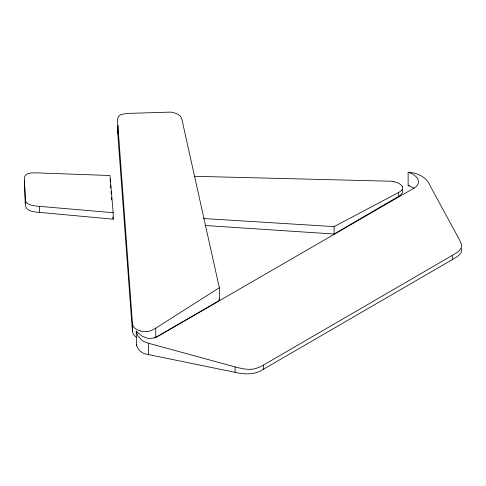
<?xml version="1.0" encoding="UTF-8"?>
<svg xmlns="http://www.w3.org/2000/svg" width="486" height="486" viewBox="0 0 486 486"><rect width="100%" height="100%" fill="white"/><g stroke="black" fill="none" stroke-linecap="round" stroke-linejoin="round"><path stroke-width="0.73" d="M24.488 180.561L25.29 203.689C24.798 211.222 34.002 212.06 39.524 212.382L113.165 219.186L113.165 212.698L110.03 175.525L35.976 172.84L31.402 172.925L28.194 173.526A6.567 3.438 0.2 0 0 26.633 174.243L24.835 176.339L24.3 179.844L25.369 199.606L26.019 201.909L27.173 203.33A9.015 4.72 0.2 0 0 28.625 204.272L31.681 205.335L36.687 206.119L113.165 212.698M117.715 126.074L117.466 129.531L132.405 331.027L133.273 334.38L136.183 337.278M140.77 331.051L146.511 331.58A9.732 5.625 -4.7 0 0 148.692 331.294A10.042 5.802 -4.7 0 0 150.271 330.899L154.985 328.633L219.338 287.73L181.904 119.349L180.889 116.871A12.35 7.138 -4.7 0 0 179.82 115.698L177.767 114.313A18.201 10.516 -4.7 0 0 173.192 112.539L172.038 112.296A8.633 4.988 -4.7 0 0 170.276 112.12L127.132 113.42L121.269 114.441A6.3 3.639 -4.7 0 0 120.139 115.024C116.452 117.284 117.46 122.138 117.922 125.716L132.405 323.081L132.964 325.796A13.802 7.976 -4.7 0 0 133.832 327.187A15.576 9.003 -4.7 0 0 134.349 327.752A15.746 9.1 -4.7 0 0 140.77 331.045M205.037 225.498L334.119 234.027L398.484 196.429C401.053 195.25 403.854 192.353 402.08 189.4M414.084 188.052L408.131 185.622L408.131 172.275C417.784 174.936 423.628 183.823 412.073 189.224L157.737 336.427L154.062 337.922L149.81 338.499A8.76 5.498 4.8 0 1 147.495 338.274L141.967 336.093L136.22 331.209L136.469 345.431L138.741 349.756L141.821 352.362A16.257 9.386 0 0 0 144.864 353.826L235.054 372.319C244.494 374.621 255.15 374.919 263.491 369.214L452.32 259.603C456.184 257.167 462.806 254.245 461.421 248.613M136.22 331.209L137.842 335.771L141.286 339.763A16.427 10.315 4.8 0 0 144.433 341.725L148.534 343.256L236.907 367.41L243.431 368.862L248.249 369.33A19.489 12.235 4.8 0 0 251.305 369.263L252.313 369.166A17.065 10.71 4.8 0 0 255.089 368.692L259.099 367.337L262.762 365.46L452.32 255.399C455.807 253.255 460.084 251.226 461.518 247.088A12.909 8.104 4.8 0 0 461.7 245.57L460.333 241.396L430.201 185.962C426.836 177.056 417.134 172.658 408.131 172.275M154.688 337.964L219.338 300.555L219.338 287.73M203.519 218.518L334.119 226.61L398.885 192.359L401.728 190.33A9.641 5.042 0.2 0 0 402.28 189.54L402.414 189.254A10.905 5.711 0.2 0 0 402.596 188.647A10.771 5.638 0.2 0 0 402.639 187.784L402.323 186.648M194.048 176.284L391.358 181.235A16.269 8.517 0.2 0 1 393.854 181.643M408.131 185.622L409.51 185.682M136.22 344.428L137.076 345.2M219.016 299.078L219.338 300.555M110.085 179.024L110.316 181.995M110.541 184.972L110.772 187.948M111.057 191.666L111.227 193.896M111.513 197.614L111.683 199.849M112.995 216.956L113.165 219.186M452.32 255.399L452.32 259.603M398.484 192.578L398.484 196.429M334.119 226.61L334.119 234.027M263.491 365.035L263.491 369.214M235.054 366.912L235.054 372.319M155.763 328.147L155.763 337.357M148.534 343.256L148.534 354.865M132.405 323.081L132.405 331.027M117.922 125.716L117.922 133.498M39.524 206.38L39.524 212.382M25.29 198.446L25.29 203.689M24.373 181.43L24.373 184.959M393.824 181.685A13.96 7.308 0.2 0 1 402.384 186.642"/></g></svg>
